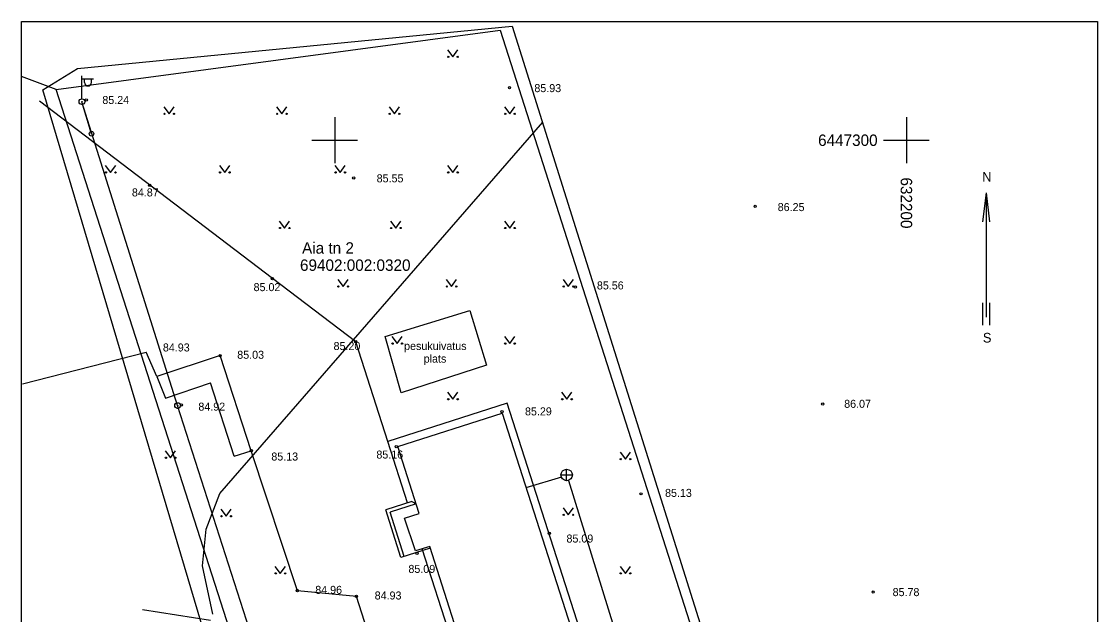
# Model space of a CAD drawing. Extents: x 632123 to 632217, y 6447175 to 6447310.
# Drawn here: x 632122.6 to 632216.7, y 6447258.6 to 6447310.4 of the extents above; entities that cross this region are included whole.
import ezdxf

# ---------------------------------------------------------------- set-up
doc = ezdxf.new("R2010")
doc.units = 0
for name, color, linetype in [('HALJASTUS', 7, 'Continuous'), ('HOONE', 7, 'Continuous'), ('HOONEDET', 7, 'Continuous'), ('KKAEV', 7, 'Continuous'), ('KORGUS', 7, 'Continuous'), ('KTRASS', 7, 'Continuous'), ('MOOTPIIR', 7, 'Continuous'), ('MPOHULIIN', 7, 'Continuous'), ('PIIR', 7, 'Continuous'), ('POST', 7, 'Continuous'), ('RAJATIS', 7, 'Continuous'), ('TEE', 7, 'Continuous'), ('TTRASS', 7, 'Continuous'), ('VORK', 7, 'Continuous'), ('VORMISTUS', 7, 'Continuous')]:
    doc.layers.add(name, color=color, linetype=linetype)

msp = doc.modelspace()

# ---------------------------------------------------------------- linework, layer by layer
at = {"layer": 'HALJASTUS'}
for p, q in [((632159.866, 6447307.898), (632160.33, 6447307.291)), ((632160.33, 6447307.291), (632160.775, 6447307.898)), ((632135.052, 6447302.91), (632135.515, 6447302.303)), ((632135.515, 6447302.303), (632135.961, 6447302.91)), ((632144.903, 6447302.91), (632145.366, 6447302.303)), ((632145.366, 6447302.303), (632145.812, 6447302.91)), ((632154.754, 6447302.91), (632155.217, 6447302.303)), ((632155.217, 6447302.303), (632155.663, 6447302.91)), ((632164.854, 6447302.91), (632165.318, 6447302.303)), ((632165.318, 6447302.303), (632165.763, 6447302.91)), ((632129.939, 6447297.797), (632130.403, 6447297.19)), ((632130.403, 6447297.19), (632130.848, 6447297.797)), ((632139.915, 6447297.797), (632140.378, 6447297.19)), ((632140.378, 6447297.19), (632140.824, 6447297.797)), ((632150.015, 6447297.797), (632150.479, 6447297.19)), ((632150.479, 6447297.19), (632150.924, 6447297.797)), ((632159.866, 6447297.797), (632160.33, 6447297.19)), ((632160.33, 6447297.19), (632160.775, 6447297.797)), ((632145.152, 6447292.934), (632145.616, 6447292.327)), ((632145.616, 6447292.327), (632146.061, 6447292.934)), ((632154.879, 6447292.934), (632155.342, 6447292.327)), ((632155.342, 6447292.327), (632155.788, 6447292.934)), ((632164.854, 6447292.934), (632165.318, 6447292.327)), ((632165.318, 6447292.327), (632165.763, 6447292.934)), ((632150.265, 6447287.822), (632150.728, 6447287.215)), ((632150.728, 6447287.215), (632151.174, 6447287.822)), ((632159.742, 6447287.822), (632160.205, 6447287.215)), ((632160.205, 6447287.215), (632160.651, 6447287.822)), ((632169.967, 6447287.822), (632170.43, 6447287.215)), ((632170.43, 6447287.215), (632170.876, 6447287.822)), ((632155.003, 6447282.834), (632155.467, 6447282.227)), ((632155.467, 6447282.227), (632155.912, 6447282.834)), ((632164.854, 6447282.834), (632165.318, 6447282.227)), ((632165.318, 6447282.227), (632165.763, 6447282.834)), ((632159.866, 6447277.971), (632160.33, 6447277.364)), ((632160.33, 6447277.364), (632160.775, 6447277.971)), ((632169.842, 6447277.971), (632170.305, 6447277.364)), ((632170.305, 6447277.364), (632170.751, 6447277.971)), ((632135.177, 6447272.858), (632135.64, 6447272.251)), ((632135.64, 6447272.251), (632136.086, 6447272.858)), ((632174.955, 6447272.733), (632175.418, 6447272.127)), ((632175.418, 6447272.127), (632175.864, 6447272.733)), ((632140.04, 6447267.746), (632140.503, 6447267.139)), ((632140.503, 6447267.139), (632140.949, 6447267.746)), ((632169.967, 6447267.87), (632170.43, 6447267.263)), ((632170.43, 6447267.263), (632170.876, 6447267.87)), ((632144.778, 6447262.758), (632145.242, 6447262.151)), ((632145.242, 6447262.151), (632145.687, 6447262.758)), ((632174.955, 6447262.758), (632175.418, 6447262.151)), ((632175.418, 6447262.151), (632175.864, 6447262.758))]:
    msp.add_line(p, q, dxfattribs=at)
for centre in [(632159.929, 6447307.291), (632160.758, 6447307.291), (632135.114, 6447302.303), (632135.943, 6447302.303), (632144.965, 6447302.303), (632145.794, 6447302.303), (632154.816, 6447302.303), (632155.645, 6447302.303), (632164.917, 6447302.303), (632165.745, 6447302.303), (632130.002, 6447297.19), (632130.831, 6447297.19), (632139.977, 6447297.19), (632140.806, 6447297.19), (632150.078, 6447297.19), (632150.907, 6447297.19), (632159.929, 6447297.19), (632160.758, 6447297.19), (632145.215, 6447292.327), (632146.043, 6447292.327), (632154.941, 6447292.327), (632155.77, 6447292.327), (632164.917, 6447292.327), (632165.745, 6447292.327), (632150.327, 6447287.215), (632151.156, 6447287.215), (632159.804, 6447287.215), (632160.633, 6447287.215), (632170.029, 6447287.215), (632170.858, 6447287.215), (632155.066, 6447282.227), (632155.894, 6447282.227), (632164.917, 6447282.227), (632165.745, 6447282.227), (632159.929, 6447277.364), (632160.758, 6447277.364), (632169.904, 6447277.364), (632170.733, 6447277.364), (632135.239, 6447272.251), (632136.068, 6447272.251), (632175.017, 6447272.127), (632175.846, 6447272.127), (632140.102, 6447267.139), (632140.931, 6447267.139), (632170.029, 6447267.263), (632170.858, 6447267.263), (632144.841, 6447262.151), (632145.669, 6447262.151), (632175.017, 6447262.151), (632175.846, 6447262.151)]:
    msp.add_circle(centre, 0.055, dxfattribs=at)
at = {"layer": 'HOONE'}
for p, q in [((632156.739, 6447268.419), (632154.478, 6447267.705)), ((632157.117, 6447268.224), (632154.854, 6447267.509)), ((632156.739, 6447268.419), (632157.117, 6447268.224)), ((632155.795, 6447263.536), (632154.478, 6447267.705)), ((632156.081, 6447263.626), (632154.854, 6447267.509)), ((632158.361, 6447264.347), (632155.795, 6447263.536))]:
    msp.add_line(p, q, dxfattribs=at)
msp.add_lwpolyline([(632179.424, 6447230.125), (632170.284, 6447227.178), (632167.486, 6447235.902), (632166.267, 6447235.503), (632165.337, 6447238.387), (632166.562, 6447238.782), (632162.913, 6447250.156), (632161.672, 6447249.751), (632160.723, 6447252.671), (632161.973, 6447253.085), (632158.31, 6447264.505), (632157.07, 6447264.113), (632156.093, 6447266.959), (632157.391, 6447267.369), (632155.512, 6447273.228), (632164.643, 6447276.153)], close=True, dxfattribs=at)
at = {"layer": 'HOONEDET'}
for p, q in [((632165.083, 6447277.008), (632154.656, 6447273.668)), ((632180.279, 6447229.686), (632165.083, 6447277.008)), ((632156.377, 6447268.305), (632154.656, 6447273.668)), ((632161.003, 6447253.884), (632157.662, 6447264.297))]:
    msp.add_line(p, q, dxfattribs=at)
at = {"layer": 'KKAEV'}
for p, q in [((632170.286, 6447270.249), (632170.286, 6447271.249)), ((632169.786, 6447270.749), (632170.786, 6447270.749))]:
    msp.add_line(p, q, dxfattribs=at)
msp.add_circle((632170.286, 6447270.749), 0.5, dxfattribs=at)
at = {"layer": 'KORGUS'}
for centre in [(632165.286, 6447304.596), (632128.275, 6447303.522), (632151.663, 6447296.709), (632133.82, 6447296.065), (632186.773, 6447294.229), (632144.549, 6447287.903), (632171.052, 6447287.166), (632151.844, 6447282.384), (632139.983, 6447281.185), (632136.6, 6447276.871), (632192.683, 6447276.94), (632164.643, 6447276.278), (632142.697, 6447272.87), (632155.387, 6447273.228), (632176.794, 6447269.1), (632168.759, 6447265.65), (632157.191, 6447263.895), (632146.74, 6447260.63), (632197.091, 6447260.519), (632151.894, 6447260.137)]:
    msp.add_circle(centre, 0.1, dxfattribs=at)
at = {"layer": 'KTRASS'}
for p, q in [((632169.822, 6447270.561), (632166.72, 6447269.613)), ((632170.434, 6447270.271), (632174.414, 6447257.456))]:
    msp.add_line(p, q, dxfattribs=at)
at = {"layer": 'MOOTPIIR'}
msp.add_lwpolyline([(632124.466, 6447304.403), (632127.509, 6447306.28), (632165.521, 6447309.972), (632196.409, 6447211.802), (632184.105, 6447211.22), (632170.118, 6447213.162), (632149.971, 6447215.961), (632150.823, 6447222.1), (632138.388, 6447257.649)], close=True, dxfattribs=at)
at = {"layer": 'MPOHULIIN'}
for p, q in [((632136.257, 6447276.815), (632127.896, 6447303.368)), ((632144.581, 6447250.887), (632136.257, 6447276.815))]:
    msp.add_line(p, q, dxfattribs=at)
at = {"layer": 'PIIR'}
msp.add_line((632125.64, 6447304.42), (632122.61, 6447305.577), dxfattribs=at)
msp.add_lwpolyline([(632194.09, 6447217.13), (632152.9, 6447219.64), (632125.64, 6447304.42), (632164.47, 6447309.61)], close=True, dxfattribs=at)
at = {"layer": 'POST'}
for p, q in [((632127.896, 6447303.618), (632127.896, 6447305.618)), ((632127.896, 6447305.368), (632128.896, 6447305.368)), ((632128.123, 6447305.047), (632128.123, 6447305.368)), ((632128.735, 6447305.047), (632128.735, 6447305.368)), ((632127.896, 6447303.368), (632127.896, 6447303.368)), ((632128.735, 6447300.568), (632127.896, 6447303.368))]:
    msp.add_line(p, q, dxfattribs=at)
for centre, radius in [((632127.896, 6447303.368), 0.25), ((632127.896, 6447303.368), 0.0234), ((632128.735, 6447300.568), 0.2), ((632136.257, 6447276.815), 0.25), ((632136.257, 6447276.815), 0.0234)]:
    msp.add_circle(centre, radius, dxfattribs=at)
msp.add_arc((632128.429, 6447305.047), 0.306, 180, 0, dxfattribs=at)
at = {"layer": 'RAJATIS'}
msp.add_lwpolyline([(632154.426, 6447282.84), (632161.811, 6447285.111), (632163.262, 6447280.355), (632155.812, 6447277.927)], close=True, dxfattribs=at)
at = {"layer": 'TEE'}
for p, q in [((632122.7, 6447278.7), (632133.506, 6447281.48)), ((632141.221, 6447272.388), (632142.697, 6447272.87))]:
    msp.add_line(p, q, dxfattribs=at)
for points in [[(632154.656, 6447273.668), (632151.844, 6447282.384), (632144.549, 6447287.903), (632124.174, 6447303.404)], [(632142.697, 6447272.87), (632139.983, 6447281.185), (632134.438, 6447279.346), (632133.506, 6447281.48)], [(632134.438, 6447279.346), (632135.206, 6447277.45), (632139.134, 6447278.785)], [(632141.221, 6447272.388), (632139.134, 6447278.785)], [(632137.757, 6447227.974), (632153.407, 6447218.106), (632159.691, 6447219.131), (632162.848, 6447225.471), (632162.99, 6447226.045), (632157.217, 6447243.557), (632151.894, 6447260.137), (632146.74, 6447260.63), (632142.697, 6447272.87)]]:
    msp.add_lwpolyline(points, dxfattribs=at)
at = {"layer": 'TTRASS'}
for points in [[(632139.35, 6447258.58), (632138.45, 6447262.8), (632138.76, 6447266.01), (632139.94, 6447269.13), (632168.196, 6447301.567)], [(632139.13, 6447258.02), (632133.19, 6447258.96)]]:
    msp.add_lwpolyline(points, dxfattribs=at)
at = {"layer": 'VORK'}
for p, q in [((632150, 6447302), (632150, 6447298)), ((632200, 6447302), (632200, 6447298)), ((632148, 6447300), (632152, 6447300)), ((632198, 6447300), (632202, 6447300))]:
    msp.add_line(p, q, dxfattribs=at)
at = {"layer": 'VORMISTUS'}
for p, q in [((632122.61, 6447175.392), (632122.61, 6447310.371)), ((632122.61, 6447310.371), (632216.71, 6447310.371)), ((632216.71, 6447310.371), (632216.71, 6447175.392)), ((632206.685, 6447292.861), (632207.005, 6447295.401)), ((632207.005, 6447284.541), (632207.005, 6447295.401)), ((632207.305, 6447292.861), (632207.005, 6447295.401)), ((632206.685, 6447283.841), (632206.685, 6447285.801)), ((632207.305, 6447283.841), (632207.305, 6447285.801))]:
    msp.add_line(p, q, dxfattribs=at)

# ---------------------------------------------------------------- texts
at = {"layer": 'KORGUS'}
for s, p in [('85.93', (632167.463, 6447304.202)), ('85.24', (632129.679, 6447303.167)), ('85.55', (632153.67, 6447296.32)), ('84.87', (632132.265, 6447295.088)), ('86.25', (632188.745, 6447293.807)), ('85.02', (632142.906, 6447286.812)), ('85.56', (632172.931, 6447286.96)), ('84.93', (632134.975, 6447281.541)), ('85.20', (632149.901, 6447281.664)), ('85.03', (632141.477, 6447280.901)), ('84.92', (632138.078, 6447276.368)), ('85.29', (632166.644, 6447275.954)), ('86.07', (632194.557, 6447276.615)), ('85.16', (632153.645, 6447272.181)), ('85.13', (632144.458, 6447272.009)), ('85.13', (632178.892, 6447268.831)), ('85.09', (632170.271, 6447264.841)), ('85.09', (632156.447, 6447262.188)), ('84.96', (632148.3, 6447260.358)), ('84.93', (632153.497, 6447259.866)), ('85.78', (632198.794, 6447260.161))]:
    msp.add_text(s, height=0.7, dxfattribs=at).set_placement(p)
at = {"layer": 'PIIR'}
for s, p in [('Aia tn 2', (632147.146, 6447290.083)), ('69402:002:0320', (632146.965, 6447288.583))]:
    msp.add_text(s, height=1, dxfattribs=at).set_placement(p)
at = {"layer": 'RAJATIS'}
for s, p in [('pesukuivatus', (632156.07, 6447281.671)), ('plats', (632157.785, 6447280.563))]:
    msp.add_text(s, height=0.7, dxfattribs=at).set_placement(p)
at = {"layer": 'VORK'}
msp.add_text('6447300', height=1, dxfattribs=at).set_placement((632192.276, 6447299.5))
msp.add_text('632200', height=1, rotation=270, dxfattribs=at).set_placement((632199.5, 6447296.748))
at = {"layer": 'VORMISTUS'}
for s, p in [('N', (632206.625, 6447296.381)), ('S', (632206.685, 6447282.321))]:
    msp.add_text(s, height=0.844, dxfattribs=at).set_placement(p)

doc.saveas('drawing.dxf')
